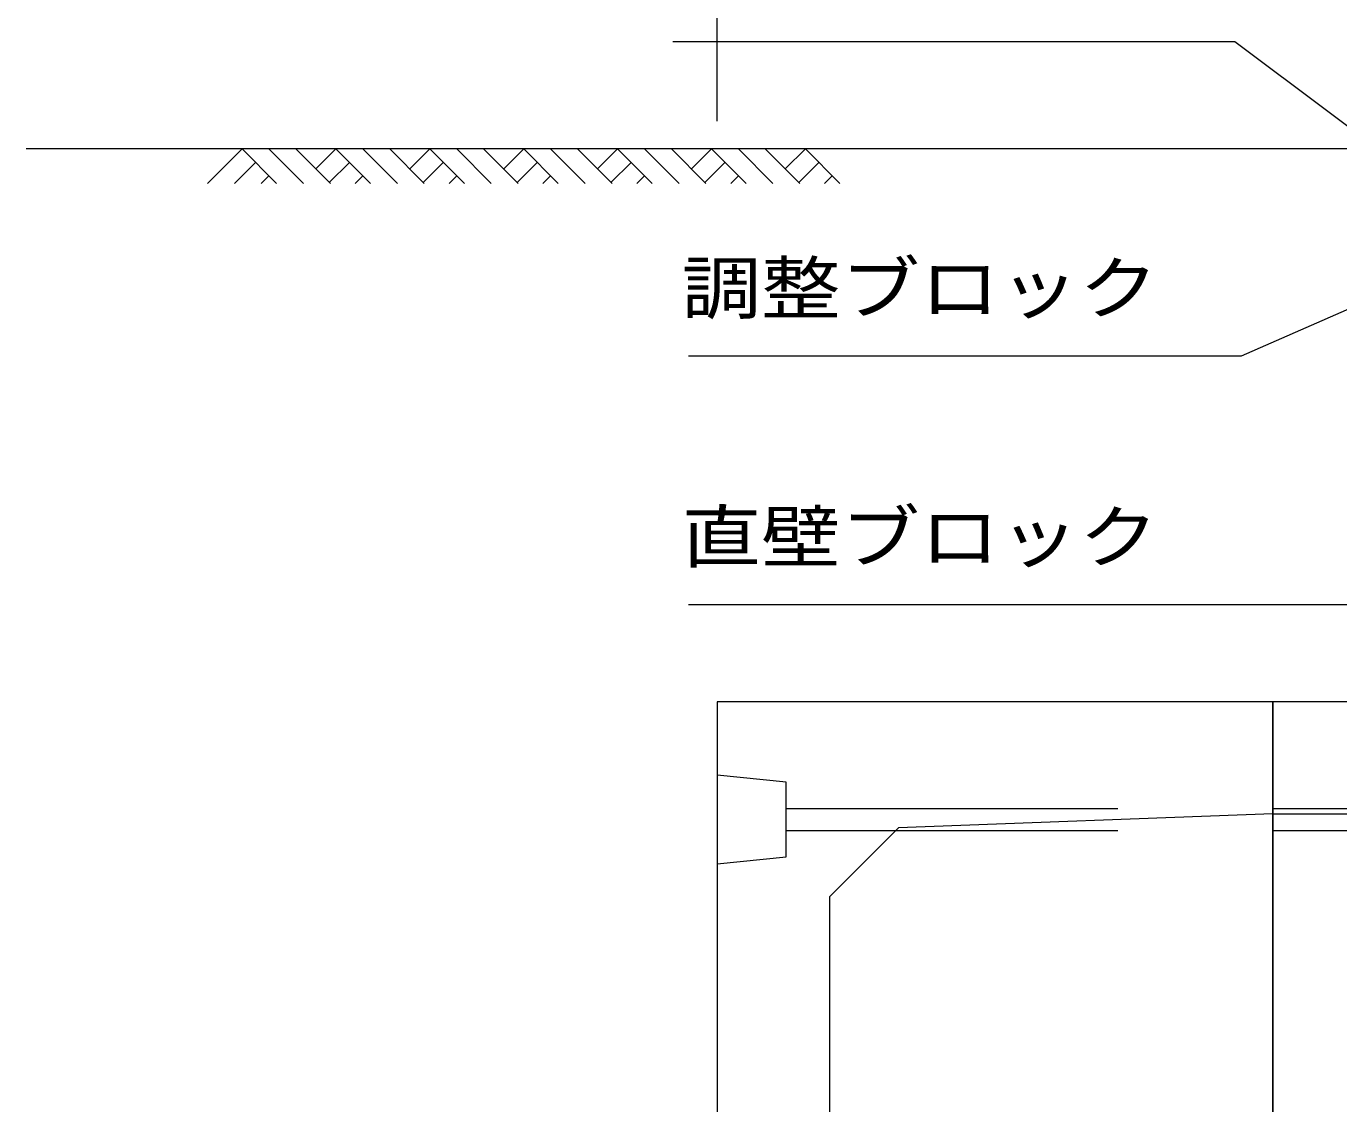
# Model space of a CAD drawing. Units: millimetres at full size; details may follow other scales. Extents: x 0 to 42000, y 0 to 29700.
# Drawn here: x 18412 to 20786, y 22848 to 24797 of the extents above; entities that cross this region are included whole.
import ezdxf
from ezdxf.enums import TextEntityAlignment as Align

# ---------------------------------------------------------------- set-up
doc = ezdxf.new("R2010")
doc.units = ezdxf.units.MM
doc.header["$LTSCALE"] = 100
doc.linetypes.add('DASHED_SPACED', pattern=[12, 6, -6])
for name, color, linetype, lineweight in [('0_2', 4, 'Continuous', 13), ('寸法', 6, 'Continuous', 13), ('ﾊｯﾁﾝｸﾞ', 4, 'Continuous', 9)]:
    doc.layers.add(name, color=color, linetype=linetype, lineweight=lineweight)
doc.styles.add('ＭＳ ゴシック', font='')
doc.styles.get('ＭＳ ゴシック').set_extended_font_data('MS Gothic')

msp = doc.modelspace()

# ---------------------------------------------------------------- linework, layer by layer
at = {"layer": '0_2'}
msp.add_line((37727, 24575), (18412, 24575), dxfattribs=at)
at = {"layer": '0_2', "linetype": 'DASHED_SPACED'}
for p, q in [((19787, 23382), (20667, 23382)), ((20667, 23382), (22212, 23382)), ((19787, 23342), (20667, 23342)), ((20667, 23342), (22212, 23342))]:
    msp.add_line(p, q, dxfattribs=at)
at = {"layer": '0_2', "color": 3}
msp.add_line((20667, 23372), (22212, 23372), dxfattribs=at)
for points in [[(20667, 23575), (19662, 23575), (19662, 21119), (20667, 21119)], [(20667, 21119), (22212, 21119), (22212, 23575), (20667, 23575)]]:
    msp.add_lwpolyline(points, close=True, dxfattribs=at)
at = {"layer": '0_2', "linetype": 'DASHED_SPACED'}
msp.add_lwpolyline([(19662, 23282), (19787, 23294.5), (19787, 23429.5), (19662, 23442)], close=True, dxfattribs=at)
at = {"layer": '0_2', "color": 3}
msp.add_lwpolyline([(20667, 23372), (19990, 23347), (19865, 23222), (19865, 21472), (19990, 21347), (20667, 21322)], dxfattribs=at)
at = {"layer": '寸法'}
msp.add_line((19662, 24625), (19662, 25625), dxfattribs=at)
for points in [[(21024.7, 24449.5), (20944.7, 24509.5), (20598.3, 24768.8), (19581.7, 24768.8)], [(21008.4, 24375.1), (20916.9, 24334.8), (20610.1, 24200), (19610.1, 24200)], [(20979.5, 23750), (20879.5, 23750), (20510.1, 23750), (19610.1, 23750)]]:
    msp.add_lwpolyline(points, dxfattribs=at)
at = {"layer": 'ﾊｯﾁﾝｸﾞ'}
for p, q in [((18739.9, 24512.5), (18802.4, 24575)), ((18802.4, 24575), (18864.9, 24512.5)), ((18851.1, 24575), (18913.6, 24512.5)), ((18899.7, 24575), (18962.2, 24512.5)), ((18936, 24538.7), (18972.3, 24575)), ((18972.3, 24575), (19034.8, 24512.5)), ((19020.9, 24575), (19083.4, 24512.5)), ((19069.5, 24575), (19132, 24512.5)), ((19105.8, 24538.7), (19142.1, 24575)), ((19142.1, 24575), (19204.6, 24512.5)), ((19190.8, 24575), (19253.3, 24512.5)), ((19239.4, 24575), (19301.9, 24512.5)), ((19275.7, 24538.7), (19312, 24575)), ((19312, 24575), (19374.5, 24512.5)), ((19360.6, 24575), (19423.1, 24512.5)), ((19409.2, 24575), (19471.7, 24512.5)), ((19445.5, 24538.7), (19481.9, 24575)), ((19481.9, 24575), (19544.4, 24512.5)), ((19530.5, 24575), (19593, 24512.5)), ((19579.1, 24575), (19641.6, 24512.5)), ((19615.4, 24538.7), (19651.7, 24575)), ((19651.7, 24575), (19714.2, 24512.5)), ((19700.3, 24575), (19762.8, 24512.5)), ((19748.9, 24575), (19811.4, 24512.5)), ((19785.2, 24538.7), (19821.6, 24575)), ((19821.6, 24575), (19884.1, 24512.5)), ((18788.6, 24512.5), (18826.7, 24550.7)), ((18960.3, 24514.4), (18996.6, 24550.7)), ((19130.1, 24514.4), (19166.5, 24550.7)), ((19300, 24514.4), (19336.3, 24550.7)), ((19469.8, 24514.4), (19506.2, 24550.7)), ((19639.7, 24514.4), (19676, 24550.7)), ((19809.5, 24514.4), (19845.9, 24550.7)), ((18837.2, 24512.5), (18851.1, 24526.4)), ((19007, 24512.5), (19020.9, 24526.4)), ((19176.9, 24512.5), (19190.8, 24526.4)), ((19346.7, 24512.5), (19360.6, 24526.4)), ((19516.6, 24512.5), (19530.5, 24526.4)), ((19686.4, 24512.5), (19700.3, 24526.4)), ((19856.3, 24512.5), (19870.2, 24526.4))]:
    msp.add_line(p, q, dxfattribs=at)

# ---------------------------------------------------------------- texts
at = {"layer": '寸法', "style": 'ＭＳ ゴシック', "width": 1.15}
for s, p in [('調整ブロック', (20460.1, 24250)), ('直壁ブロック', (20460.1, 23800))]:
    msp.add_text(s, height=91.64, dxfattribs=at).set_placement(p, align=Align.BOTTOM_RIGHT)

doc.saveas('drawing.dxf')
